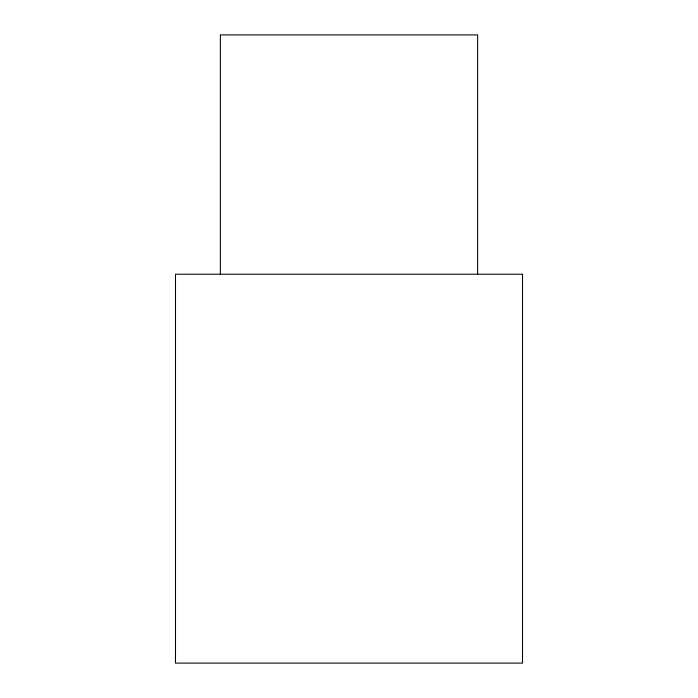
<?xml version="1.0" encoding="UTF-8"?>
<svg xmlns="http://www.w3.org/2000/svg" width="698" height="698" viewBox="0 0 698 698"><rect width="100%" height="100%" fill="white"/><g stroke="black" fill="none" stroke-linecap="round" stroke-linejoin="round"><path stroke-width="1.05" d="M477.633 274.218L477.633 34.9L220.367 34.9L220.367 274.218M522.505 274.218L175.495 274.218L175.495 663.1L522.505 663.1L522.505 274.218"/></g></svg>
